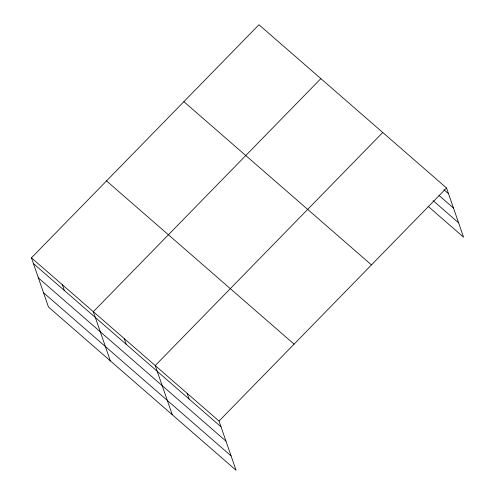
<?xml version="1.0" encoding="UTF-8"?>
<svg xmlns="http://www.w3.org/2000/svg" width="495" height="495" viewBox="0 0 495 495"><rect width="100%" height="100%" fill="white"/><g stroke="black" fill="none" stroke-linecap="round" stroke-linejoin="round"><path stroke-width="0.74" d="M31.433 257.827L219.019 421.059L236.053 470.25L48.467 307.011L31.433 257.827L258.947 24.75L446.533 187.989L463.568 237.173L428.2 206.396M320.853 78.618L93.338 311.695L110.366 360.88M382.753 132.487L155.238 365.564L172.272 414.748M219.019 421.059L446.533 187.989M443.885 189.703L448.526 193.737M438.997 195.457L453.488 208.073M433.094 200.642L458.605 222.843M183.868 101.667L371.454 264.899M106.512 180.91L294.098 344.149M33.425 263.575L221.011 426.814M38.387 277.912L225.974 441.15M43.504 292.681L231.091 455.914M187.129 393.315L189.121 399.063M124.288 338.63L126.281 344.378M62.382 284.761L64.375 290.509"/></g></svg>
